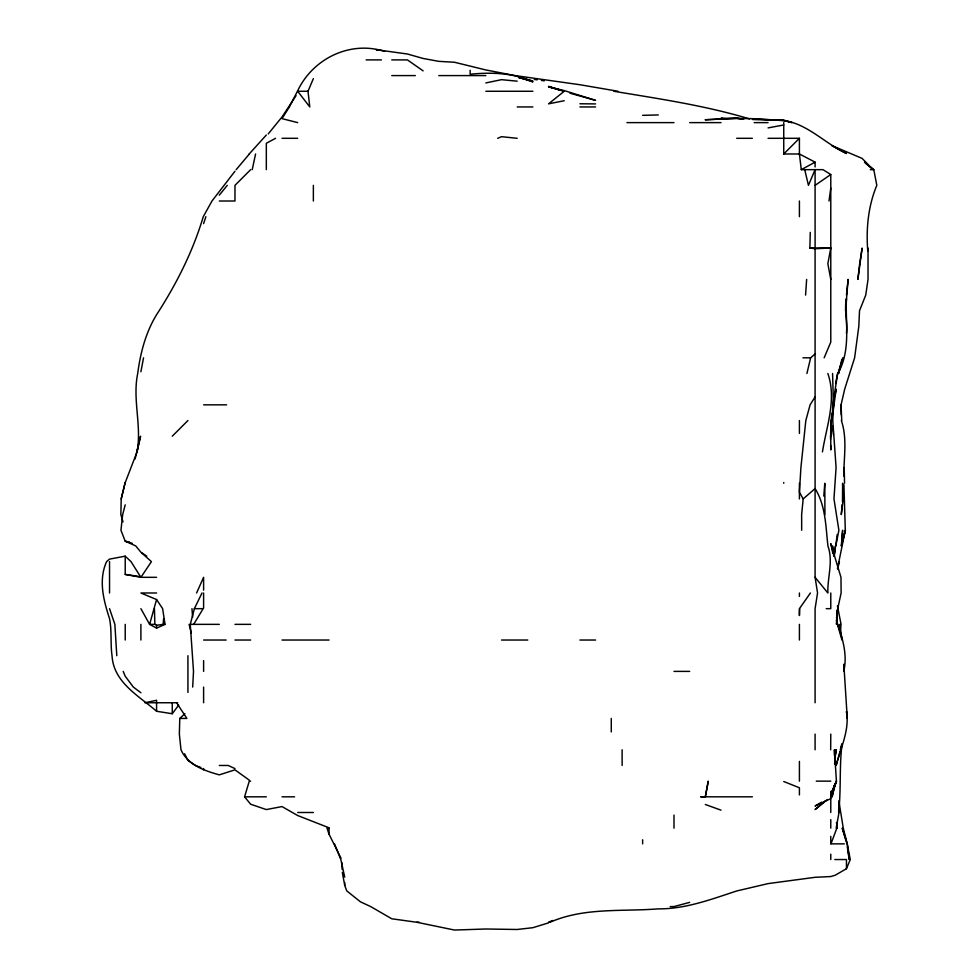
<?xml version="1.0" encoding="UTF-8"?>
<svg xmlns="http://www.w3.org/2000/svg" width="979" height="979" viewBox="0 0 979 979"><rect width="100%" height="100%" fill="white"/><g stroke="black" fill="none" stroke-linecap="round" stroke-linejoin="round"><path stroke-width="1.47" d="M830.779 420.529L830.779 449.924L830.681 445.347M830.669 749.779L830.779 734.103M837.314 610.101L837.057 624.357L836.629 620.074M135.09 459.004L140.56 436.206L137.06 451.882L124.969 483.247L121.212 498.923L120.845 514.599L123.036 521.868M830.779 279.419L827.855 263.73L830.779 248.054L815.091 248.69L809.878 248.054L810.257 232.378M868.03 248.054L868.03 279.419L865.742 295.095L859.513 310.771L858.803 326.448L854.618 357.812L844.681 389.165L841.071 404.841L841.255 414.827M184.872 713.715L179.781 718.427L179.353 734.103L180.98 749.779C187.723 765.04 204.452 770.718 219.296 774.854L234.972 769.849L249.449 780.275M799.623 608.669L799.415 615.534L799.415 608.669L810.416 592.993M830.694 429.328L831.183 422.035M192.679 687.062L193.512 671.386L190.269 624.357L194.368 608.669L202.004 592.993M837.265 610.101L836.494 624.357L837.718 608.669L841.12 592.993L840.985 577.316L830.779 543.639L832.786 553.086L832.566 545.952L833.741 555.937M846.456 333.301C847.704 321.981 844.265 310.71 846.199 299.366M832.664 410.544L833.019 404.841M839.737 628.628L840.006 624.357L841.94 640.033L836.653 621.506M805.582 295.095L806.635 279.419M841.536 545.952L842.625 530.275L841.438 544.532M845.55 310.771L848.108 279.419L846.456 295.071M846.456 298.436C845.183 323.682 851.167 349.944 837.938 373.488L843.054 357.812L838.575 373.488L841.903 359.232M140.903 608.669L149.616 624.357L154.853 624.357L156.579 625.275L163.163 624.357L163.603 618.655M823.804 496.072L824.795 483.247L824.93 514.599M834.61 764.036L835.895 749.779L834.671 756.914L836.286 749.779L834.61 758.333M832.688 413.395L833.459 404.841L832.578 373.488M842.209 504.626L841.255 514.599L843.286 498.923L842.625 483.247L842.491 501.774M815.091 396.923L810.098 404.841L805.827 420.529L800.92 467.558L799.415 492.192L803.172 498.923L801.642 514.599L801.679 530.275M832.639 414.827L836.152 389.165L834.732 396.299M137.06 451.882C141.955 425.828 132.275 399.579 137.709 373.488C140.389 352.942 145.687 332.542 156.579 314.712C176.379 284.143 192.826 251.676 203.265 216.702L211.978 201.013L234.972 171.227M837.192 534.558L835.772 545.952L838.881 530.275L833.973 498.923L836.078 467.558L832.774 420.529L833.459 404.841L830.779 424.935L830.669 436.206L831.685 413.395M840.52 628.628L841.071 624.357L837.412 605.817M829.005 201.013L830.779 188.103M822.446 451.882C826.509 426.183 836.874 399.371 827.842 373.488M842.038 744.077C839.211 766.741 841.218 789.784 838.636 812.497L838.893 801.091L843.274 828.173L847.178 843.861M832.799 404.841L837.645 373.488L835.601 383.462M140.903 371.751L143.546 357.812M705.345 796.49L708.27 781.144L705.345 796.82L700.854 796.82L752.386 796.82M840.582 749.779L841.695 744.077M833.582 401.99L834.157 399.138M832.248 796.82L834.867 783.995M840.386 749.779L840.985 746.928M252.215 169.661L255.58 153.984M867.749 250.905C866.023 228.719 868.14 206.251 876.805 185.337L873.794 169.661L864.469 162.208M837.449 568.762L845.305 530.275L843.922 484.666M834.793 783.995L831.82 796.82L836.323 781.144L830.779 796.82L830.779 791.362M156.579 599.552L162.636 608.669L165.023 624.357L156.579 628.126L149.616 624.357L156.579 599.552L140.903 592.993L156.579 592.993M806.916 373.488L810.661 357.812L815.091 353.921M837.669 568.762L839.444 561.64M121.212 498.923L125.214 482.512M125.214 504.834L122.669 514.599L120.955 530.275L125.214 541.191L135.775 545.952L140.903 552.229L151.427 561.64L140.903 577.316L156.579 577.316M840.178 751.211L836.152 765.468C840.68 747.846 849.748 730.053 846.456 711.464L847.276 718.427L843.837 664.264L843.751 671.386C847.753 654.29 842.332 637.476 836.69 621.506M340.998 858.228L329.042 834.194L329.042 827.806L297.689 815.531L282.013 806.574L266.325 809.572L250.648 804.236L244.579 796.82L249.278 781.144L250.648 781.144M203.608 223.616L205.871 216.702M830.779 796.82L836.421 781.144L834.414 749.779L834.438 755.482M836.837 828.173L830.975 843.861L844.314 843.861M550.039 922.255C584.341 907.215 621.995 911.743 658.304 908.867C685.508 909.087 711.244 899.309 736.697 890.976L768.062 883.609L815.091 877.306L830.779 876.548L835.246 875.214L846.456 868.691L850.286 859.538L847.459 845.281M824.159 357.812L830.779 342.136L830.779 174.531L822.984 169.661L801.287 169.661L799.415 153.984L799.415 138.308L768.062 138.308M307.993 91.267L297.689 91.267L309.792 106.944L307.993 91.267L313.366 78.614M196.583 592.993L203.608 577.316L203.608 590.166M193.658 624.357L203.608 607.935L203.608 592.993M296.025 95.661L282.013 116.978L268.246 133.903M140.903 577.316L131.015 561.64L125.214 556.17L109.538 559.119L106.564 561.64C98.243 580.217 103.578 600.298 109.538 618.667C111.985 630.831 110.272 643.423 112.034 655.71C113.564 682.461 138.712 695.726 156.579 711.268L172.255 713.728L178.631 705.186M249.18 153.984L266.325 135.041M219.296 195.151L227.287 185.337M236.172 169.661L249.364 153.984M250.648 169.661L234.972 185.337L234.972 201.013L219.296 201.013M172.255 436.206L187.931 420.529M815.091 166.956L815.091 162.147L799.415 153.984L783.738 153.984L799.415 138.308M803.172 498.923L815.091 488.57C825.799 505.862 825.689 526.445 827.928 545.952C833.435 561.481 827.402 577.145 827.842 592.993L815.091 577.316L815.091 169.661L808.446 185.337L804.726 169.661M825.578 800.736L815.091 809.547L827.414 799.549M560.649 90.386L548.558 86.421L564.234 91.267L548.558 103.847L564.234 100.727M815.091 185.337L830.779 174.531M821.626 802.168L815.091 805.998L830.779 798.619M801.287 169.661L815.091 162.147M275.54 138.308L266.325 143.277L266.325 169.661M497.675 138.308L501.517 136.681L517.193 138.308M548.558 922.12L552.829 920.493M548.558 922.867L532.882 927.688L517.193 929.487L485.841 928.998L454.476 930.05L416.785 922.255L391.759 918.779L370.674 906.578L360.407 901.806L346.774 890.89L344.73 885.444L342.307 872.362M689.669 902.357L673.993 906.578L670.211 906.578M485.841 82.934L501.517 79.666L517.193 81.184M768.062 127.894L783.738 124.982M642.628 115.338L658.304 114.947M366.158 59.903L381.431 59.903M391.759 59.903L407.448 59.903L423.124 70.88M391.759 75.591L415.316 75.591M438.8 75.591L485.841 75.591M485.841 91.267L532.882 91.267M613.87 91.267C659.271 98.855 705.296 105.536 749.535 118.924M517.193 106.944L532.882 106.944M579.911 106.944L595.587 106.944M626.952 122.62L673.993 122.62M689.669 122.62L721.021 122.62M754.185 122.62L768.062 122.62M282.013 138.308L297.689 138.308M736.697 138.308L752.386 138.308M870.307 169.661L873.794 169.661M809.878 248.054L814.626 248.054M815.091 248.054L830.779 248.054M802.939 357.812L810.661 357.812M203.608 404.841L226.602 404.841M194.368 608.669L202.567 608.669M826.227 608.669L830.779 608.669L830.779 592.993M163.163 624.357L165.023 624.357M190.269 624.357L219.296 624.357M234.972 624.357L250.648 624.357M203.608 640.033L226.112 640.033M234.972 640.033L250.648 640.033M282.013 640.033L329.042 640.033M501.517 640.033L527.779 640.033M579.911 640.033L595.587 640.033M673.993 671.386L689.669 671.386M177.725 702.751L144.916 702.751L156.579 700.279L156.579 711.268M179.781 718.427L186.891 718.427L176.587 702.751M219.296 765.468L228.18 765.468L234.972 768.588M816.278 781.144L830.779 781.144M244.579 796.82L266.325 796.82M282.013 796.82L294.569 796.82M297.689 812.497L313.366 812.497M329.042 828.173L327.023 828.173L329.042 834.194M834.806 859.538L846.456 859.538L846.456 868.691M416.785 922.255L419.318 922.255M579.911 103.774L595.587 103.909M770.914 119.903L752.386 118.643L721.021 118.202L725.304 118.912M775.184 120.148C803.38 118.936 822.678 142.53 846.456 153.483L832.077 145.822M742.4 118.924L736.697 118.312L705.345 119.756L736.697 118.312L743.832 119.01M534.301 79.434L537.153 79.837M541.424 80.449L544.275 80.853M125.214 556.17L125.214 574.416L140.903 576.778M125.214 574.416L139.471 577.047M378.934 50.333L376.083 49.66L407.448 54.016L423.124 58.459L438.8 61.347L454.476 62.252L485.841 69.962L515.138 75.591L579.911 84.732L618.006 91.267M518.613 77.598L532.882 81.049L518.613 77.255M129.497 542.244L125.214 541.191L132.349 543.357M297.689 122.62L282.013 118.63L289.38 106.944L297.689 90.741C312.986 58.483 350.225 40.372 384.637 51.397M564.234 91.267L548.558 86.825L564.234 90.594L595.587 100.347L569.937 93.201M518.613 77.329L532.882 81.881C513.363 72.74 491.238 72.14 470.165 74.245L470.165 70.28M705.345 804.505L721.021 810.147M200.903 767.512L195.482 765.468L187.931 760.402L184.603 753.769M783.738 781.499L799.415 787.777L799.415 794.911M832.077 145.663L862.132 158.414L873.207 169.661L865.46 163.138M142.077 553.013L146.777 556.145M140.903 692.74L133.315 687.062L125.214 676.22L123.232 671.386M344.73 877.147L340.827 859.538L334.524 843.861M109.538 608.669L114.873 624.357L116.795 655.71M846.04 841.01L842.246 828.173L847.312 843.861L849.221 859.538L847.288 846.713M846.456 842.442L846.859 843.861M189.106 624.357L191.223 632.899M836.433 620.074L837.388 624.357L836.507 617.223M841.353 420.529C847.484 438.641 843.751 457.536 843.776 476.112M815.091 577.316L817.551 592.993L815.091 608.669L815.091 702.751M836.494 822.482L837.216 828.173L836.152 828.173L839.027 812.497L839.003 801.091M832.603 426.22L833.447 434.774M191.957 608.669L192.643 617.223M187.931 692.41L187.931 655.71M341.744 862.389L342.148 869.511M841.071 404.841L841.732 420.529M154.449 608.669L154.853 624.357M844.216 467.558L844.547 483.247M830.498 436.206L830.559 439.253M622.118 749.779L622.13 765.468M830.779 797.934L830.779 812.497M830.779 819.619L830.779 828.173M830.779 836.372L830.779 843.861M830.779 854.19L830.779 859.538M815.091 734.103L815.091 749.779M799.415 201.013L799.415 216.702M799.415 420.529L799.415 433.403M799.415 483.247L799.415 498.923M799.415 592.993L799.415 596.444M799.415 624.357L799.415 640.033M799.415 761.417L799.415 781.144M783.738 122.62L783.738 153.984M783.738 482.512L783.738 483.247M673.993 815.115L673.993 828.173M642.628 839.786L642.628 843.861M611.275 718.427L611.275 731.925M344.73 882.52L344.73 885.444M313.366 185.337L313.366 201.013M203.608 660.617L203.608 671.386M203.608 687.062L203.608 702.751M203.608 768.539L203.608 769.775M172.255 702.751L172.255 713.728M156.579 625.275L156.579 628.126M140.903 624.357L140.903 640.033M125.214 624.357L125.214 640.033M109.538 561.64L109.538 592.993M859.672 263.73L857.873 279.419L862.132 248.054L859.672 263.73M835.503 545.952L834.206 555.937L835.503 545.952M845.305 530.275L841.328 545.952L845.366 530.275M836.421 781.144L830.779 794.226L836.507 781.144M768.062 119.585L752.386 119.377L783.738 120.111L792.084 122.62L783.738 120.662L768.062 119.585"/></g></svg>
